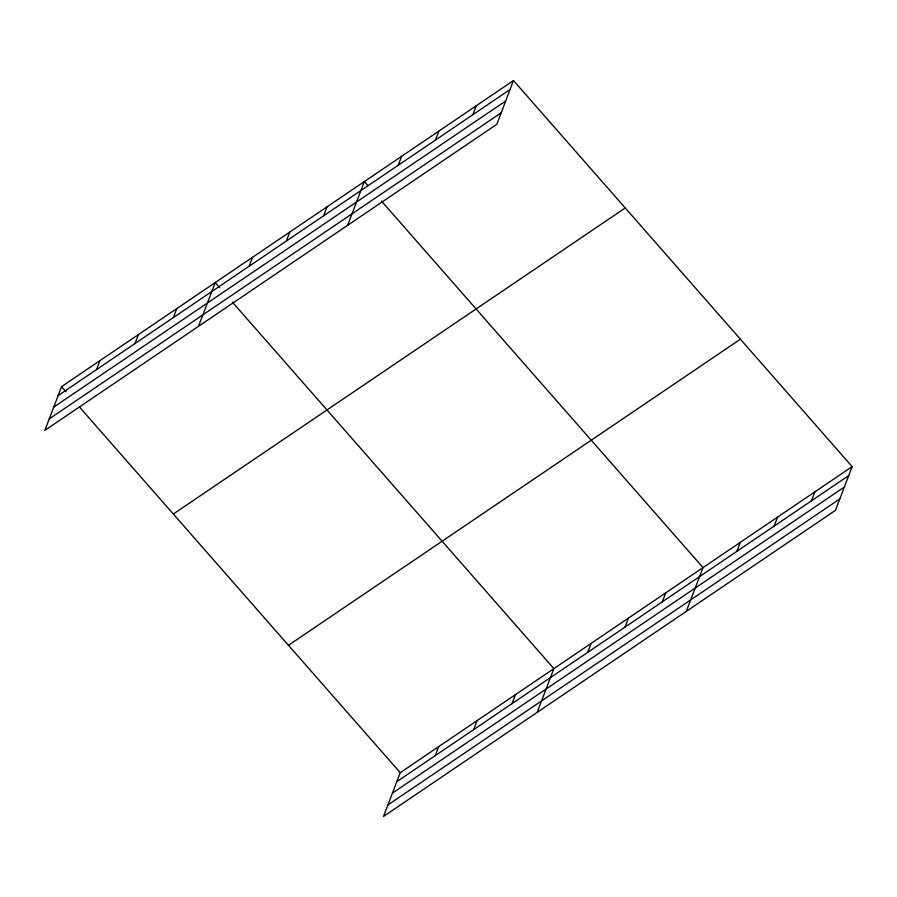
<?xml version="1.0" encoding="UTF-8"?>
<svg xmlns="http://www.w3.org/2000/svg" width="897" height="897" viewBox="0 0 897 897"><rect width="100%" height="100%" fill="white"/><g stroke="black" fill="none" stroke-linecap="round" stroke-linejoin="round"><path stroke-width="1.35" d="M513.476 80.562L61.557 386.641L44.85 430.392L496.77 124.313L513.476 80.562L852.15 466.608L835.443 510.359L383.524 816.438L400.23 772.687L852.15 466.608M96.54 369.598L99.971 360.616M134.954 343.585L138.385 334.603M173.368 317.56L176.799 308.59M198.506 326.329L215.213 282.566L219.72 287.702M249.063 266.297L252.494 257.316M286.345 241.046L289.776 232.065M323.626 215.796L327.057 206.815M347.632 225.315L364.339 181.564L367.949 185.668M398.201 165.295L401.621 156.313M435.482 140.044L438.902 131.063M472.764 114.782L476.195 105.812M435.213 755.655L438.644 746.674M473.627 729.631L477.058 720.65M512.041 703.618L515.472 694.637M537.18 712.375L553.886 668.624L232.334 302.087M587.737 652.354L591.168 643.373M625.018 627.093L628.449 618.123M662.311 601.842L665.731 592.872M686.306 611.373L703.013 567.622L381.472 201.085M736.874 551.341L740.305 542.36M774.156 526.091L777.587 517.109M811.437 500.84L814.868 491.859M58.126 395.611L510.045 89.532M53.753 407.092L505.661 101.013M49.234 418.91L501.143 112.831M173.323 514.037L625.231 207.958M288.475 645.291L740.384 339.212M396.81 781.668L848.719 475.589M392.426 793.139L844.335 487.06M387.908 804.968L839.827 498.889M61.557 386.641L66.064 391.776M79.586 407.182L400.23 772.687"/></g></svg>
